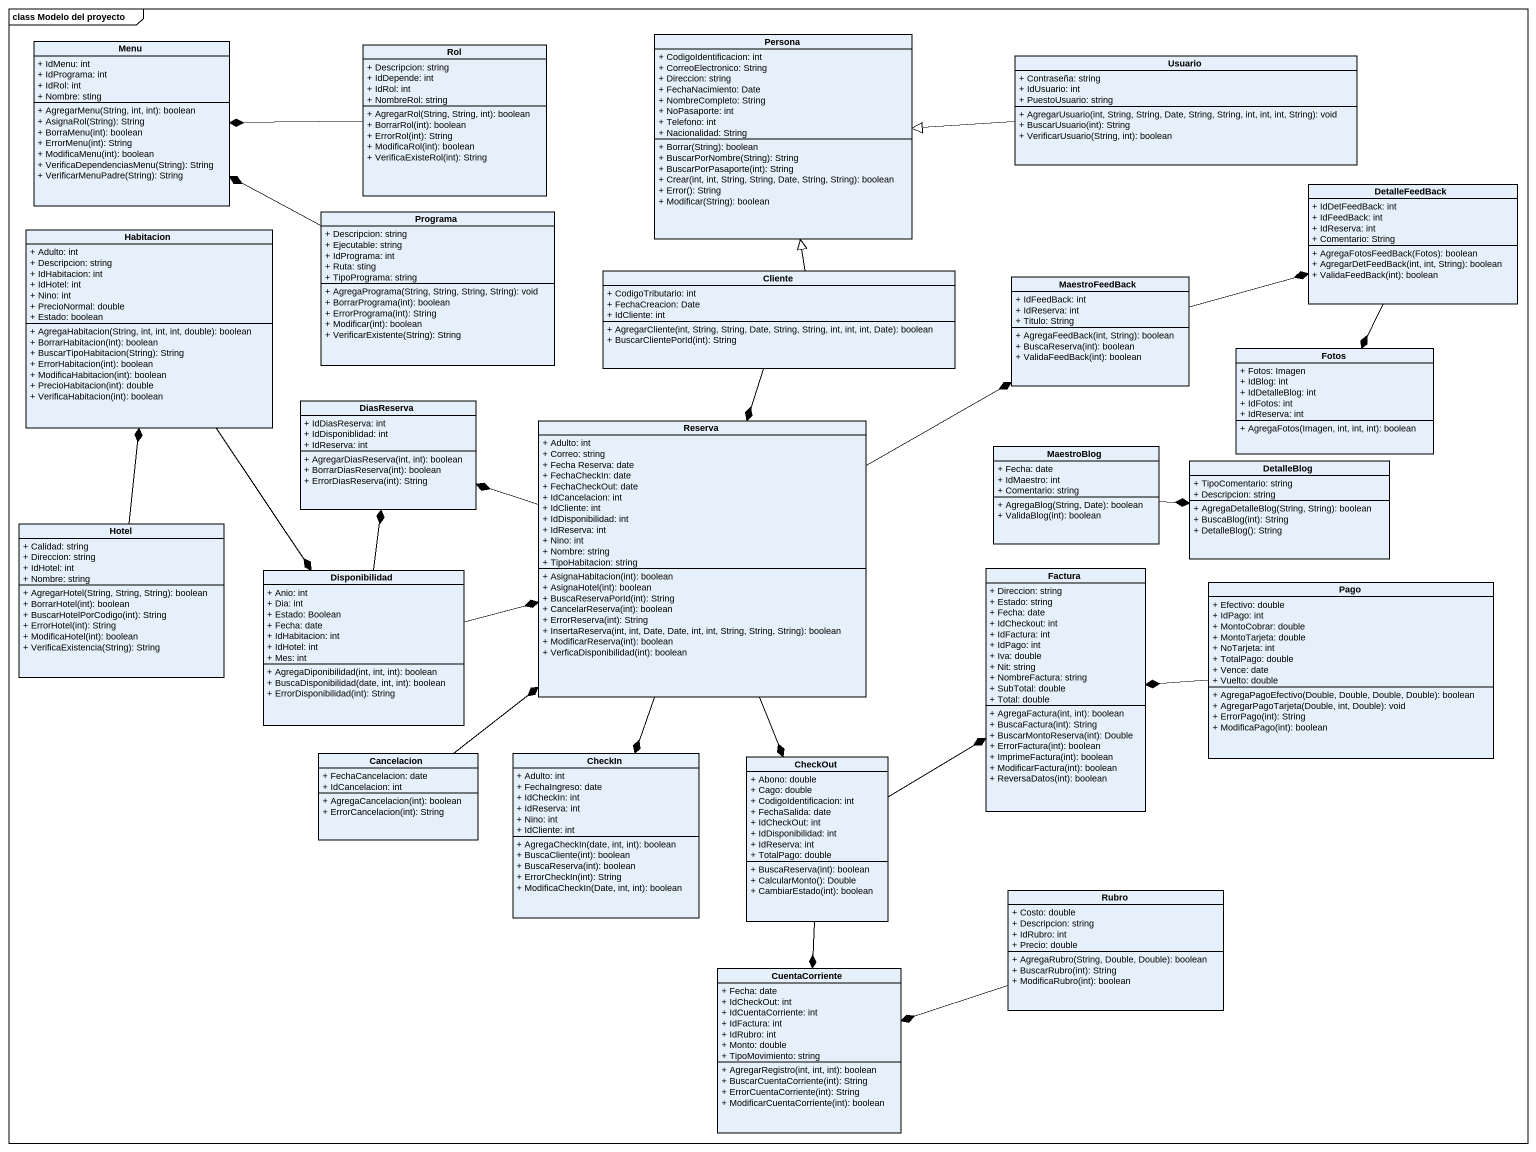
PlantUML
@startuml
mainframe class Modelo del proyecto
hide circle
hide empty members
skinparam classAttributeIconSize 0
class Menu {
  + IdMenu: int
  + IdPrograma: int
  + IdRol: int
  + Nombre: sting
  + AgregarMenu(String, int, int): boolean
  + AsignaRol(String): String
  + BorraMenu(int): boolean
  + ErrorMenu(int): String
  + ModificaMenu(int): boolean
  + VerificaDependenciasMenu(String): String
  + VerificarMenuPadre(String): String
}
class Rol {
  + Descripcion: string
  + IdDepende: int
  + IdRol: int
  + NombreRol: string
  + AgregarRol(String, String, int): boolean
  + BorrarRol(int): boolean
  + ErrorRol(int): String
  + ModificaRol(int): boolean
  + VerificaExisteRol(int): String
}
class Persona {
  + CodigoIdentificacion: int
  + CorreoElectronico: String
  + Direccion: string
  + FechaNacimiento: Date
  + NombreCompleto: String
  + NoPasaporte: int
  + Telefono: int
  + Nacionalidad: String
  + Borrar(String): boolean
  + BuscarPorNombre(String): String
  + BuscarPorPasaporte(int): String
  + Crear(int, int, String, String, Date, String, String): boolean
  + Error(): String
  + Modificar(String): boolean
}
class Usuario {
  + Contraseña: string
  + IdUsuario: int
  + PuestoUsuario: string
  + AgregarUsuario(int, String, String, Date, String, String, int, int, int, String): void
  + BuscarUsuario(int): String
  + VerificarUsuario(String, int): boolean
}
class DetalleFeedBack {
  + IdDetFeedBack: int
  + IdFeedBack: int
  + IdReserva: int
  + Comentario: String
  + AgregaFotosFeedBack(Fotos): boolean
  + AgregarDetFeedBack(int, int, String): boolean
  + ValidaFeedBack(int): boolean
}
class Habitacion {
  + Adulto: int
  + Descripcion: string
  + IdHabitacion: int
  + IdHotel: int
  + Nino: int
  + PrecioNormal: double
  + Estado: boolean
  + AgregaHabitacion(String, int, int, int, double): boolean
  + BorrarHabitacion(int): boolean
  + BuscarTipoHabitacion(String): String
  + ErrorHabitacion(int): boolean
  + ModificaHabitacion(int): boolean
  + PrecioHabitacion(int): double
  + VerificaHabitacion(int): boolean
}
class Programa {
  + Descripcion: string
  + Ejecutable: string
  + IdPrograma: int
  + Ruta: sting
  + TipoPrograma: string
  + AgregaPrograma(String, String, String, String): void
  + BorrarPrograma(int): boolean
  + ErrorPrograma(int): String
  + Modificar(int): boolean
  + VerificarExistente(String): String
}
class Cliente {
  + CodigoTributario: int
  + FechaCreacion: Date
  + IdCliente: int
  + AgregarCliente(int, String, String, Date, String, String, int, int, int, Date): boolean
  + BuscarClientePorId(int): String
}
class MaestroFeedBack {
  + IdFeedBack: int
  + IdReserva: int
  + Titulo: String
  + AgregaFeedBack(int, String): boolean
  + BuscaReserva(int): boolean
  + ValidaFeedBack(int): boolean
}
class Fotos {
  + Fotos: Imagen
  + IdBlog: int
  + IdDetalleBlog: int
  + IdFotos: int
  + IdReserva: int
  + AgregaFotos(Imagen, int, int, int): boolean
}
class DiasReserva {
  + IdDiasReserva: int
  + IdDisponiblidad: int
  + IdReserva: int
  + AgregarDiasReserva(int, int): boolean
  + BorrarDiasReserva(int): boolean
  + ErrorDiasReserva(int): String
}
class Reserva {
  + Adulto: int
  + Correo: string
  + Fecha Reserva: date
  + FechaCheckIn: date
  + FechaCheckOut: date
  + IdCancelacion: int
  + IdCliente: int
  + IdDisponibilidad: int
  + IdReserva: int
  + Nino: int
  + Nombre: string
  + TipoHabitacion: string
  + AsignaHabitacion(int): boolean
  + AsignaHotel(int): boolean
  + BuscaReservaPorId(int): String
  + CancelarReserva(int): boolean
  + ErrorReserva(int): String
  + InsertaReserva(int, int, Date, Date, int, int, String, String, String): boolean
  + ModificarReserva(int): boolean
  + VerficaDisponibilidad(int): boolean
}
class MaestroBlog {
  + Fecha: date
  + IdMaestro: int
  + Comentario: string
  + AgregaBlog(String, Date): boolean
  + ValidaBlog(int): boolean
}
class DetalleBlog {
  + TipoComentario: string
  + Descripcion: string
  + AgregaDetalleBlog(String, String): boolean
  + BuscaBlog(int): String
  + DetalleBlog(): String
}
class Hotel {
  + Calidad: string
  + Direccion: string
  + IdHotel: int
  + Nombre: string
  + AgregarHotel(String, String, String): boolean
  + BorrarHotel(int): boolean
  + BuscarHotelPorCodigo(int): String
  + ErrorHotel(int): String
  + ModificaHotel(int): boolean
  + VerificaExistencia(String): String
}
class Disponibilidad {
  + Anio: int
  + Dia: int
  + Estado: Boolean
  + Fecha: date
  + IdHabitacion: int
  + IdHotel: int
  + Mes: int
  + AgregaDiponibilidad(int, int, int): boolean
  + BuscaDisponibilidad(date, int, int): boolean
  + ErrorDisponibilidad(int): String
}
class Factura {
  + Direccion: string
  + Estado: string
  + Fecha: date
  + IdCheckout: int
  + IdFactura: int
  + IdPago: int
  + Iva: double
  + Nit: string
  + NombreFactura: string
  + SubTotal: double
  + Total: double
  + AgregaFactura(int, int): boolean
  + BuscaFactura(int): String
  + BuscarMontoReserva(int): Double
  + ErrorFactura(int): boolean
  + ImprimeFactura(int): boolean
  + ModificarFactura(int): boolean
  + ReversaDatos(int): boolean
}
class Pago {
  + Efectivo: double
  + IdPago: int
  + MontoCobrar: double
  + MontoTarjeta: double
  + NoTarjeta: int
  + TotalPago: double
  + Vence: date
  + Vuelto: double
  + AgregaPagoEfectivo(Double, Double, Double, Double): boolean
  + AgregarPagoTarjeta(Double, int, Double): void
  + ErrorPago(int): String
  + ModificaPago(int): boolean
}
class Cancelacion {
  + FechaCancelacion: date
  + IdCancelacion: int
  + AgregaCancelacion(int): boolean
  + ErrorCancelacion(int): String
}
class CheckIn {
  + Adulto: int
  + FechaIngreso: date
  + IdCheckIn: int
  + IdReserva: int
  + Nino: int
  + IdCliente: int
  + AgregaCheckIn(date, int, int): boolean
  + BuscaCliente(int): boolean
  + BuscaReserva(int): boolean
  + ErrorCheckIn(int): String
  + ModificaCheckIn(Date, int, int): boolean
}
class CheckOut {
  + Abono: double
  + Cago: double
  + CodigoIdentificacion: int
  + FechaSalida: date
  + IdCheckOut: int
  + IdDisponibilidad: int
  + IdReserva: int
  + TotalPago: double
  + BuscaReserva(int): boolean
  + CalcularMonto(): Double
  + CambiarEstado(int): boolean
}
class Rubro {
  + Costo: double
  + Descripcion: string
  + IdRubro: int
  + Precio: double
  + AgregaRubro(String, Double, Double): boolean
  + BuscarRubro(int): String
  + ModificaRubro(int): boolean
}
class CuentaCorriente {
  + Fecha: date
  + IdCheckOut: int
  + IdCuentaCorriente: int
  + IdFactura: int
  + IdRubro: int
  + Monto: double
  + TipoMovimiento: string
  + AgregarRegistro(int, int, int): boolean
  + BuscarCuentaCorriente(int): String
  + ErrorCuentaCorriente(int): String
  + ModificarCuentaCorriente(int): boolean
}
Rol -left-* Menu
Usuario -left-|> Persona
DetalleFeedBack --* Fotos
Habitacion --* Disponibilidad
Programa -left-* Menu
Cliente -up-|> Persona
Cliente --* Reserva
MaestroFeedBack -right-* DetalleFeedBack
Reserva -right-* MaestroFeedBack
Reserva -left-* DiasReserva
Reserva --* CheckIn
Reserva --* CheckOut
MaestroBlog -right-* DetalleBlog
Hotel -up-* Habitacion
Disponibilidad -up-* DiasReserva
Disponibilidad -right-* Reserva
Pago -left-* Factura
Cancelacion -up-* Reserva
CheckOut -up-* Factura
CheckOut --* CuentaCorriente
Rubro -left-* CuentaCorriente
@enduml
